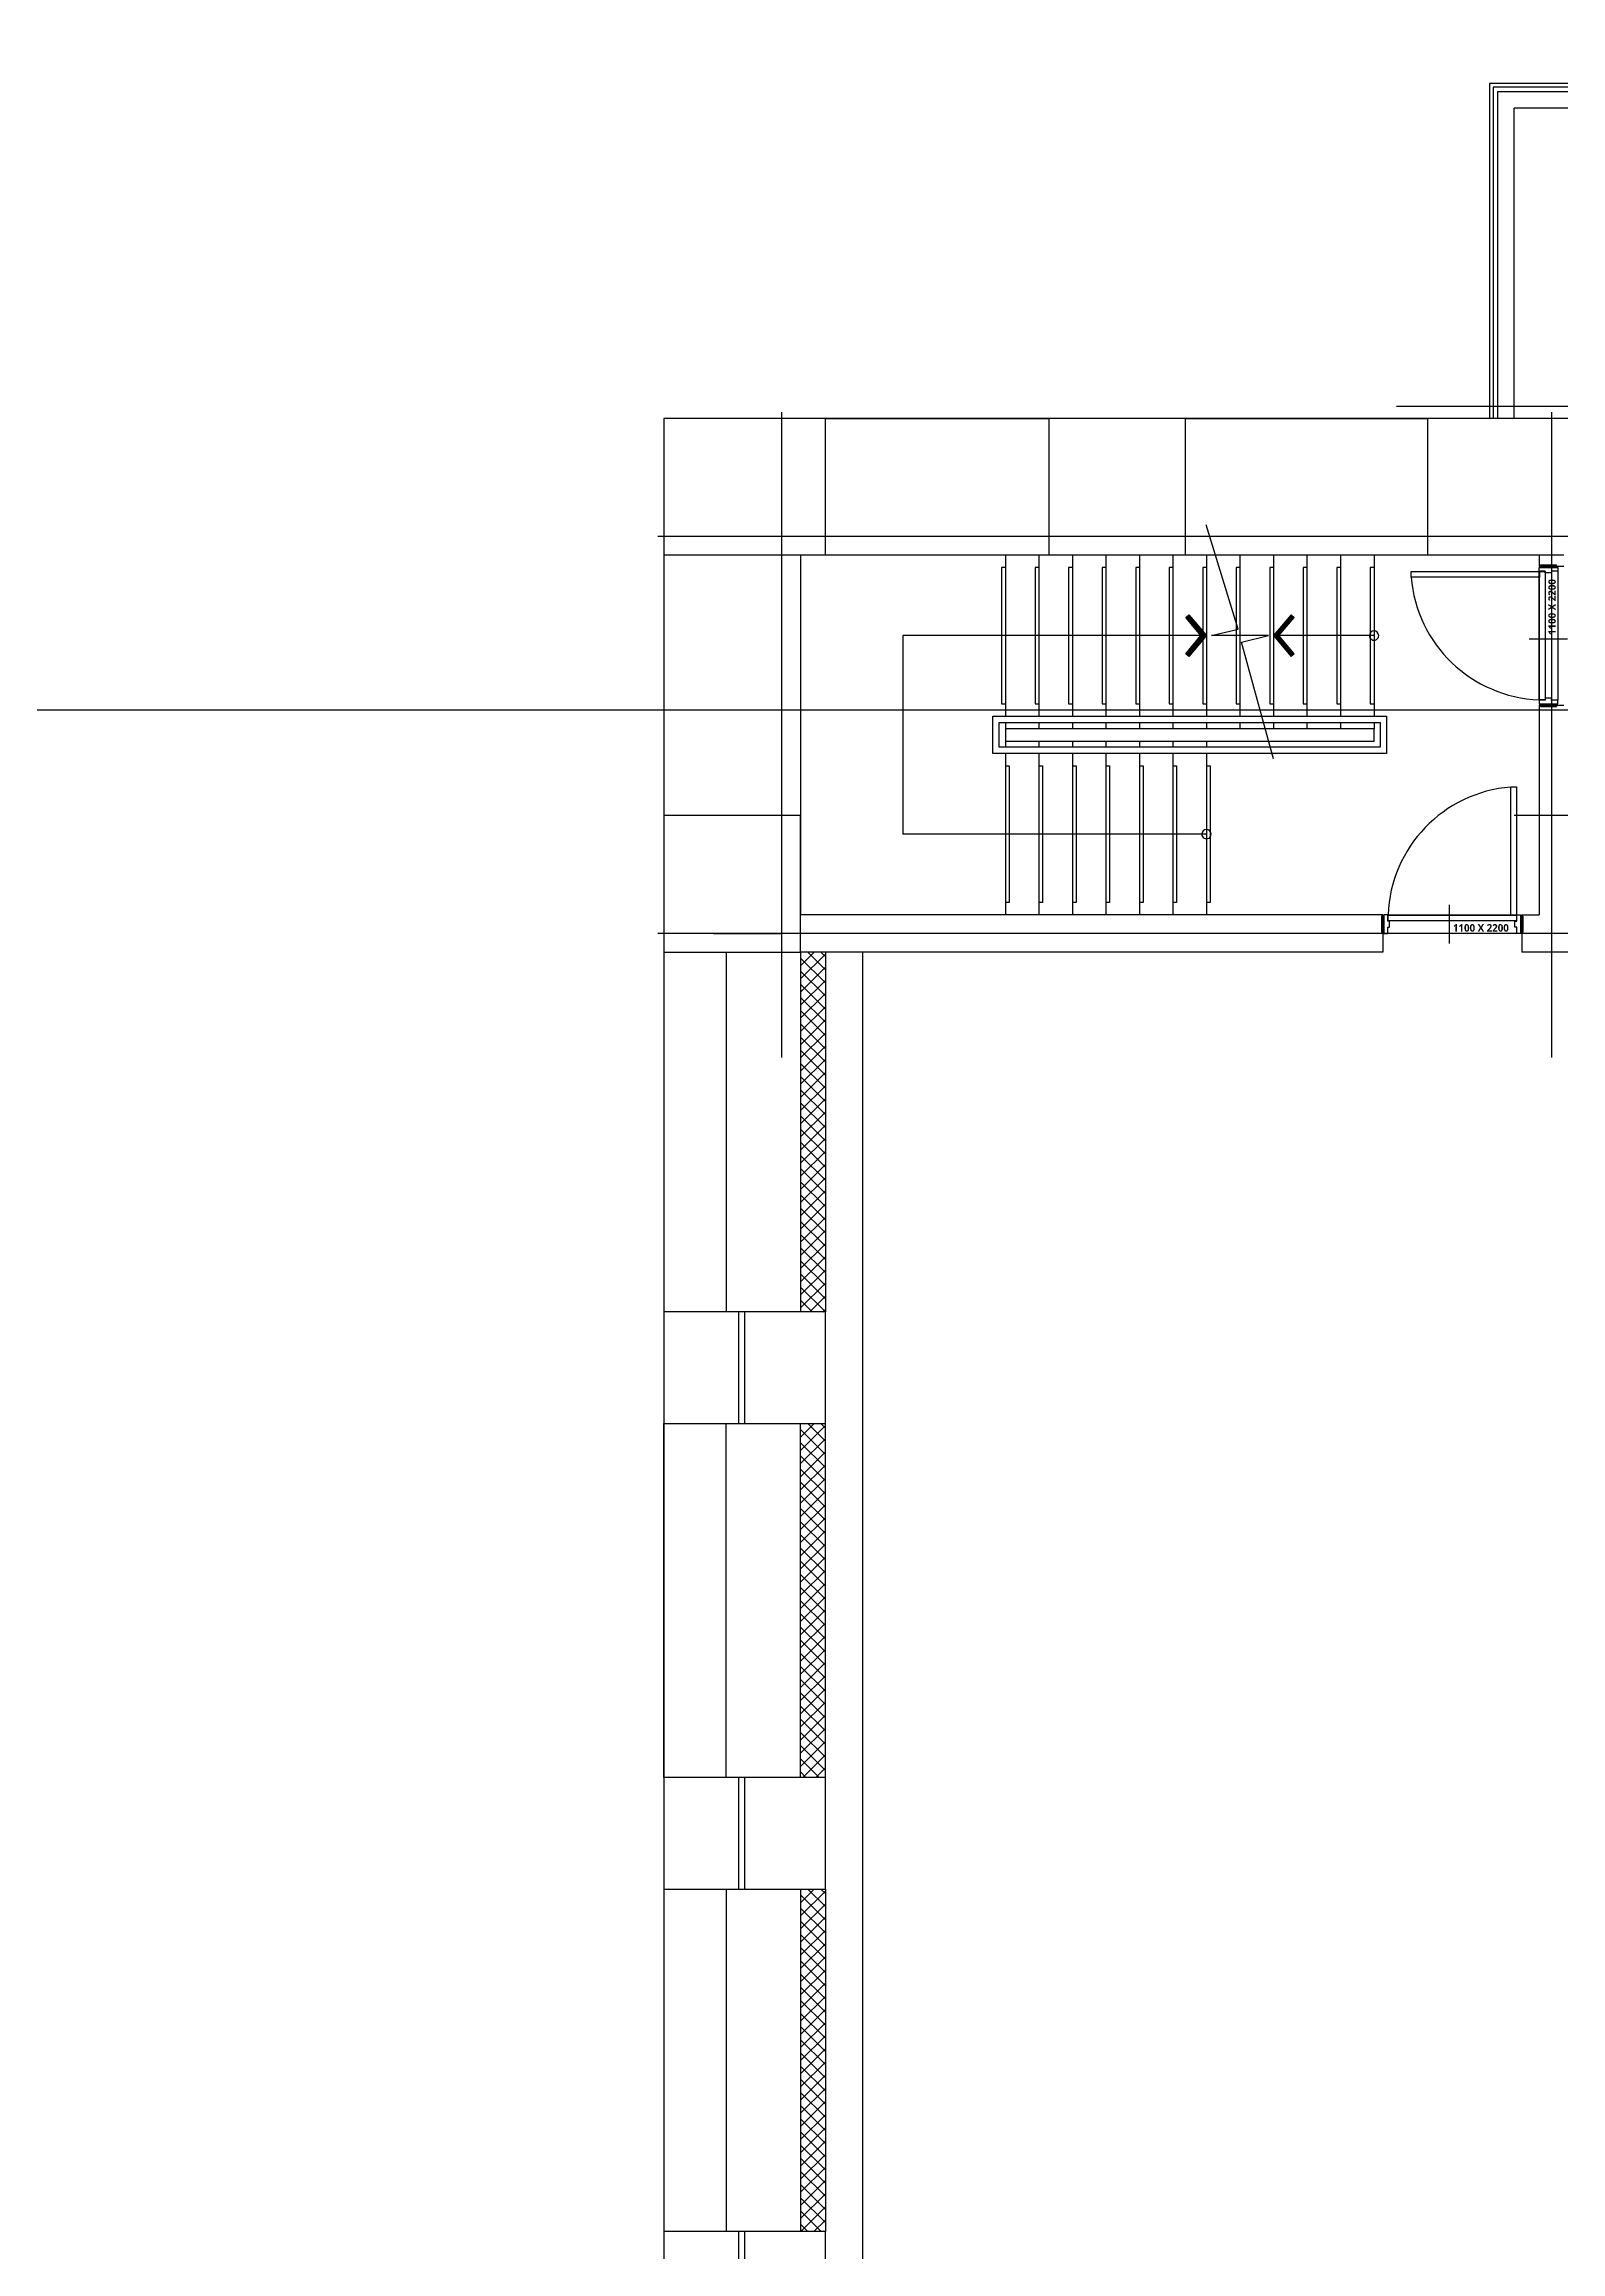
# Model space of a CAD drawing. Header units: millimetres. Extents: x 0 to 356400, y 0 to 68257.
# Drawn here: x 287164 to 287653, y 6103 to 6815 of the extents above; entities that cross this region are included whole.
import ezdxf
from ezdxf.enums import TextEntityAlignment as Align

# ---------------------------------------------------------------- set-up
doc = ezdxf.new("R2010")
doc.units = ezdxf.units.MM
doc.header["$LTSCALE"] = 75
doc.layers.add('8', color=8, linetype='Continuous')
doc.layers.add('G(그리드1)', color=185, linetype='Continuous', plot=False)
doc.styles.add('SHP-나눔bo', font='')
doc.styles.get('SHP-나눔bo').set_extended_font_data('NanumGothic', bold=True)

# ---------------------------------------------------------------- blocks, each defined once
blk = doc.blocks.new('G$C7369CDF7')
at = {"layer": '8'}
for p, q in [((16730, 5950), (16730, 45750)), ((20980, 12400), (20980, 0)), ((14195, 6765), (14195, 11415)), ((14330, 11550), (14330, 6900)), ((21130, 11550), (21130, 6960)), ((14130, 11350), (14130, 6700)), ((14160, 11380), (14160, 6730)), ((16830, 9550), (16830, 50)), ((20030, 9600), (20030, 6900)), ((17780, 0), (17780, 7500)), ((16830, 7300), (16830, 6200)), ((17930, 6200), (17930, 7300)), ((18020, 7100), (18020, 7300)), ((18605, 7020), (18605, 7330)), ((19140, 7100), (19140, 7300)), ((16780, 7200), (21980, 7200)), ((18010, 7110), (18010, 7240)), ((18030, 7240), (18010, 7240)), ((18030, 7220), (18010, 7220)), ((18030, 7130), (18010, 7130)), ((18020, 7110), (18020, 7240)), ((18030, 7230), (18030, 7250)), ((18030, 7250), (18060, 7250)), ((18030, 7110), (18030, 7240)), ((18030, 7100), (18030, 7120)), ((18060, 7250), (19100, 7250)), ((18060, 7250), (18060, 7200)), ((18060, 7200), (18075, 7200)), ((18075, 7150), (18060, 7150)), ((18060, 7150), (18060, 7100)), ((18063, 7148), (19097, 7148)), ((18063, 7103), (18063, 7148)), ((18075, 7200), (18075, 7150)), ((19100, 7200), (19085, 7200)), ((19085, 7200), (19085, 7150)), ((19085, 7150), (19100, 7150)), ((19097, 7148), (19097, 7103)), ((19130, 7250), (19100, 7250)), ((19100, 7250), (19100, 7200)), ((19100, 7150), (19100, 7100)), ((19130, 7230), (19130, 7250)), ((19130, 7240), (19150, 7240)), ((19130, 7110), (19130, 7240)), ((19130, 7220), (19150, 7220)), ((19130, 7130), (19150, 7130)), ((19130, 7100), (19130, 7120)), ((19140, 7110), (19140, 7240)), ((19150, 7110), (19150, 7240)), ((17930, 1150), (17930, 7100)), ((17930, 7100), (18020, 7100)), ((18030, 7110), (18010, 7110)), ((18060, 7100), (18030, 7100)), ((19100, 7100), (18060, 7100)), ((18063, 6069), (18063, 7103)), ((18063, 7103), (18108, 7103)), ((19097, 7103), (18063, 7103)), ((18108, 7103), (18108, 6069)), ((19100, 7100), (19130, 7100)), ((19130, 7110), (19150, 7110)), ((19140, 7100), (20830, 7100)), ((20830, 6960), (20830, 7100)), ((20830, 6960), (21130, 6960)), ((20830, 6920), (20830, 6950)), ((20830, 6950), (20850, 6950)), ((20840, 6970), (20970, 6970)), ((20840, 6950), (20840, 6970)), ((20840, 6960), (20970, 6960)), ((20840, 6950), (20970, 6950)), ((20860, 6950), (20860, 6970)), ((20950, 6950), (20950, 6970)), ((20960, 6950), (20980, 6950)), ((20970, 6950), (20970, 6970)), ((20980, 6950), (20980, 6920)), ((14195, 6765), (16830, 6765)), ((16830, 6900), (14330, 6900)), ((19799, 6917), (20833, 6917)), ((19799, 6872), (19799, 6917)), ((20833, 6872), (19799, 6872)), ((20830, 5880), (20830, 6920)), ((20880, 6920), (20830, 6920)), ((20833, 6917), (20833, 6872)), ((20833, 5883), (20833, 6917)), ((20833, 6917), (20878, 6917)), ((20878, 6917), (20878, 5883)), ((20880, 6905), (20880, 6920)), ((20930, 6905), (20880, 6905)), ((20980, 6920), (20930, 6920)), ((20930, 6920), (20930, 6905)), ((20980, 6920), (20980, 5880)), ((14130, 6700), (16830, 6700)), ((14160, 6730), (16830, 6730)), ((20750, 6375), (21060, 6375)), ((16830, 4250), (16830, 6200)), ((16830, 6200), (17930, 6200)), ((18108, 6069), (18063, 6069)), ((20880, 5880), (20830, 5880)), ((20830, 5880), (20830, 5850)), ((20878, 5883), (20833, 5883)), ((20930, 5895), (20880, 5895)), ((20880, 5895), (20880, 5880)), ((20930, 5880), (20930, 5895)), ((20980, 5880), (20930, 5880)), ((20980, 5850), (20980, 5880)), ((17930, 5770), (19230, 5770)), ((18030, 5770), (18030, 5740)), ((18030, 5740), (19130, 5740)), ((18580, 5770), (18580, 4960)), ((19130, 5740), (19130, 5770)), ((19230, 5870), (19530, 5870)), ((19230, 2700), (19230, 5870)), ((19280, 5820), (19480, 5820)), ((19280, 2750), (19280, 5820)), ((19280, 5770), (19330, 5770)), ((19430, 5770), (19330, 5770)), ((19330, 5770), (19330, 2800)), ((19430, 2800), (19430, 5770)), ((19480, 5820), (19480, 2750)), ((19530, 5870), (19530, 2700)), ((20830, 5850), (20850, 5850)), ((20830, 5840), (21130, 5840)), ((20830, 5840), (20830, 1150)), ((20840, 5850), (20840, 5830)), ((20840, 5850), (20970, 5850)), ((20840, 5840), (20970, 5840)), ((20840, 5830), (20970, 5830)), ((20860, 5850), (20860, 5830)), ((20950, 5850), (20950, 5830)), ((20960, 5850), (20980, 5850)), ((20970, 5850), (20970, 5830)), ((21130, 5840), (21130, 1150)), ((17930, 5500), (19230, 5500)), ((18030, 5500), (18030, 5470)), ((18030, 5470), (19130, 5470)), ((19130, 5470), (19130, 5500)), ((19280, 5500), (19330, 5500)), ((17930, 5230), (19230, 5230)), ((18030, 5230), (18030, 5200)), ((18030, 5200), (19130, 5200)), ((19130, 5200), (19130, 5230)), ((19280, 5230), (19330, 5230)), ((18434, 5127), (18412, 5102)), ((18412, 5102), (18580, 4960)), ((18580, 5004), (18434, 5127)), ((18726, 5127), (18580, 5004)), ((18580, 4960), (18748, 5102)), ((18748, 5102), (18726, 5127)), ((17930, 4960), (19230, 4960)), ((18030, 4960), (18030, 4930)), ((18030, 4930), (19130, 4930)), ((18634, 4702), (18580, 4919)), ((18580, 4919), (18580, 4461)), ((19573, 4960), (18634, 4702)), ((19130, 4930), (19130, 4960)), ((19280, 4960), (19330, 4960)), ((18527, 4675), (17687, 4418)), ((17930, 4690), (19230, 4690)), ((18030, 4690), (18030, 4660)), ((18030, 4660), (19130, 4660)), ((18580, 4461), (18527, 4675)), ((19130, 4660), (19130, 4690)), ((19280, 4690), (19330, 4690)), ((19630, 4420), (19630, 4450)), ((19630, 4450), (20730, 4450)), ((20730, 4450), (20730, 4420)), ((17930, 4420), (19230, 4420)), ((18030, 4420), (18030, 4390)), ((18030, 4390), (19130, 4390)), ((18412, 4278), (18580, 4420)), ((18434, 4253), (18412, 4278)), ((18580, 4376), (18434, 4253)), ((18580, 4420), (18580, 1975)), ((18580, 4420), (18748, 4278)), ((18726, 4253), (18580, 4376)), ((18748, 4278), (18726, 4253)), ((19130, 4390), (19130, 4420)), ((19280, 4420), (19330, 4420)), ((19430, 4420), (19480, 4420)), ((19530, 4420), (20830, 4420)), ((20180, 4420), (20180, 1975)), ((16830, 4250), (16830, 3150)), ((17930, 4250), (16830, 4250)), ((17930, 3150), (17930, 4250)), ((17930, 4150), (19230, 4150)), ((18030, 4150), (18030, 4120)), ((18030, 4120), (19130, 4120)), ((19130, 4120), (19130, 4150)), ((19280, 4150), (19330, 4150)), ((19430, 4150), (19480, 4150)), ((19530, 4150), (20830, 4150)), ((19630, 4150), (19630, 4180)), ((19630, 4180), (20730, 4180)), ((20730, 4180), (20730, 4150)), ((17930, 3880), (19230, 3880)), ((18030, 3880), (18030, 3850)), ((18030, 3850), (19130, 3850)), ((19130, 3850), (19130, 3880)), ((19280, 3880), (19330, 3880)), ((19430, 3880), (19480, 3880)), ((19530, 3880), (20830, 3880)), ((19630, 3880), (19630, 3910)), ((19630, 3910), (20730, 3910)), ((20730, 3910), (20730, 3880)), ((17930, 3610), (19230, 3610)), ((18030, 3610), (18030, 3580)), ((18030, 3580), (19130, 3580)), ((19130, 3580), (19130, 3610)), ((19280, 3610), (19330, 3610)), ((19430, 3610), (19480, 3610)), ((19530, 3610), (20830, 3610)), ((19630, 3610), (19630, 3640)), ((19630, 3640), (20730, 3640)), ((20730, 3640), (20730, 3610)), ((17930, 3340), (19230, 3340)), ((18030, 3340), (18030, 3310)), ((18030, 3310), (19130, 3310)), ((19130, 3310), (19130, 3340)), ((19280, 3340), (19330, 3340)), ((19430, 3340), (19480, 3340)), ((19530, 3340), (20830, 3340)), ((19630, 3340), (19630, 3370)), ((19630, 3370), (20730, 3370)), ((20730, 3370), (20730, 3340)), ((16830, 1350), (16830, 3150)), ((16830, 3150), (17930, 3150)), ((17930, 3070), (19230, 3070)), ((18030, 3070), (18030, 3040)), ((18030, 3040), (19130, 3040)), ((19130, 3040), (19130, 3070)), ((19280, 3070), (19330, 3070)), ((19430, 3070), (19480, 3070)), ((19530, 3070), (20830, 3070)), ((19630, 3070), (19630, 3100)), ((19630, 3100), (20730, 3100)), ((20730, 3100), (20730, 3070)), ((17930, 2800), (19230, 2800)), ((18030, 2800), (18030, 2770)), ((18030, 2770), (19130, 2770)), ((19130, 2770), (19130, 2800)), ((19530, 2700), (19230, 2700)), ((19280, 2800), (19330, 2800)), ((19480, 2750), (19280, 2750)), ((19330, 2800), (19430, 2800)), ((19430, 2800), (19480, 2800)), ((19530, 2800), (20830, 2800)), ((19630, 2800), (19630, 2830)), ((19630, 2830), (20730, 2830)), ((20730, 2830), (20730, 2800)), ((18580, 1975), (20180, 1975)), ((21130, 1650), (57330, 1650)), ((16830, 1350), (16830, 50)), ((17930, 1350), (16830, 1350)), ((17930, 50), (17930, 1350)), ((21130, 1350), (24030, 1350)), ((24930, 1350), (24030, 1350)), ((24030, 1350), (24030, 50)), ((27780, 1350), (24930, 1350)), ((24930, 50), (24930, 1350)), ((28680, 1350), (27780, 1350)), ((27780, 1350), (27780, 50)), ((28680, 1350), (31440, 1350)), ((28680, 50), (28680, 1350)), ((32340, 1350), (31440, 1350)), ((31440, 1350), (31440, 50)), ((17930, 1150), (20830, 1150)), ((20030, 1150), (20030, 50)), ((21130, 1150), (20030, 1150)), ((21130, 1150), (24030, 1150)), ((21130, 50), (21130, 1150)), ((27780, 1150), (24930, 1150)), ((28680, 1150), (31440, 1150)), ((21980, 1000), (16780, 1000)), ((20980, 450), (20980, 1000)), ((21130, 550), (24030, 550)), ((24030, 700), (24030, 650)), ((24930, 700), (24030, 700)), ((24030, 650), (24930, 650)), ((24930, 650), (24930, 700)), ((27780, 550), (24930, 550)), ((27780, 700), (27780, 650)), ((28680, 700), (27780, 700)), ((27780, 650), (28680, 650)), ((28680, 650), (28680, 700)), ((28680, 550), (31440, 550)), ((31440, 700), (31440, 650)), ((32340, 700), (31440, 700)), ((31440, 650), (32340, 650)), ((16830, 50), (105630, 50)), ((16830, 50), (17930, 50)), ((17930, 50), (20030, 50)), ((20030, 50), (21130, 50)), ((21130, 50), (24030, 50)), ((24030, 50), (24930, 50)), ((27780, 50), (24930, 50)), ((27780, 50), (28680, 50)), ((28680, 50), (31440, 50)), ((31440, 50), (32340, 50))]:
    blk.add_line(p, q, dxfattribs=at)
at = {"layer": '8', "transparency": 33554687}
for p, q in [((21130, 1314), (21166, 1350)), ((21130, 1208), (21272, 1350)), ((21240, 1150), (21130, 1260)), ((21346, 1150), (21146, 1350)), ((21178, 1150), (21378, 1350)), ((21452, 1150), (21252, 1350)), ((21284, 1150), (21484, 1350)), ((21558, 1150), (21358, 1350)), ((21390, 1150), (21590, 1350)), ((21664, 1150), (21464, 1350)), ((21496, 1150), (21696, 1350)), ((21771, 1150), (21571, 1350)), ((21602, 1150), (21802, 1350)), ((21877, 1150), (21677, 1350)), ((21709, 1150), (21909, 1350)), ((21983, 1150), (21783, 1350)), ((21815, 1150), (22015, 1350)), ((22089, 1150), (21889, 1350)), ((21921, 1150), (22121, 1350)), ((22195, 1150), (21995, 1350)), ((22027, 1150), (22227, 1350)), ((22301, 1150), (22101, 1350)), ((22133, 1150), (22333, 1350)), ((22407, 1150), (22207, 1350)), ((22239, 1150), (22439, 1350)), ((22513, 1150), (22313, 1350)), ((22345, 1150), (22545, 1350)), ((22619, 1150), (22419, 1350)), ((22451, 1150), (22651, 1350)), ((22725, 1150), (22525, 1350)), ((22557, 1150), (22757, 1350)), ((22831, 1150), (22631, 1350)), ((22663, 1150), (22863, 1350)), ((22937, 1150), (22737, 1350)), ((22769, 1150), (22969, 1350)), ((23043, 1150), (22843, 1350)), ((22875, 1150), (23075, 1350)), ((23149, 1150), (22949, 1350)), ((22981, 1150), (23181, 1350)), ((23255, 1150), (23055, 1350)), ((23087, 1150), (23287, 1350)), ((23362, 1150), (23162, 1350)), ((23193, 1150), (23393, 1350)), ((23468, 1150), (23268, 1350)), ((23300, 1150), (23500, 1350)), ((23574, 1150), (23374, 1350)), ((23406, 1150), (23606, 1350)), ((23680, 1150), (23480, 1350)), ((23512, 1150), (23712, 1350)), ((23786, 1150), (23586, 1350)), ((23618, 1150), (23818, 1350)), ((23892, 1150), (23692, 1350)), ((23724, 1150), (23924, 1350)), ((23998, 1150), (23798, 1350)), ((23830, 1150), (24030, 1350)), ((24030, 1224), (23904, 1350)), ((24030, 1330), (24010, 1350)), ((24930, 1314), (24966, 1350)), ((24930, 1208), (25072, 1350)), ((25040, 1150), (24930, 1260)), ((25146, 1150), (24946, 1350)), ((24978, 1150), (25178, 1350)), ((25252, 1150), (25052, 1350)), ((25084, 1150), (25284, 1350)), ((25358, 1150), (25158, 1350)), ((25190, 1150), (25390, 1350)), ((25464, 1150), (25264, 1350)), ((25296, 1150), (25496, 1350)), ((25571, 1150), (25371, 1350)), ((25402, 1150), (25602, 1350)), ((25677, 1150), (25477, 1350)), ((25509, 1150), (25709, 1350)), ((25783, 1150), (25583, 1350)), ((25615, 1150), (25815, 1350)), ((25889, 1150), (25689, 1350)), ((25721, 1150), (25921, 1350)), ((25995, 1150), (25795, 1350)), ((25827, 1150), (26027, 1350)), ((26101, 1150), (25901, 1350)), ((25933, 1150), (26133, 1350)), ((26207, 1150), (26007, 1350)), ((26039, 1150), (26239, 1350)), ((26313, 1150), (26113, 1350)), ((26145, 1150), (26345, 1350)), ((26419, 1150), (26219, 1350)), ((26251, 1150), (26451, 1350)), ((26525, 1150), (26325, 1350)), ((26357, 1150), (26557, 1350)), ((26631, 1150), (26431, 1350)), ((26463, 1150), (26663, 1350)), ((26737, 1150), (26537, 1350)), ((26569, 1150), (26769, 1350)), ((26843, 1150), (26643, 1350)), ((26675, 1150), (26875, 1350)), ((26949, 1150), (26749, 1350)), ((26781, 1150), (26981, 1350)), ((27055, 1150), (26855, 1350)), ((26887, 1150), (27087, 1350)), ((27162, 1150), (26962, 1350)), ((26993, 1150), (27193, 1350)), ((27268, 1150), (27068, 1350)), ((27100, 1150), (27300, 1350)), ((27374, 1150), (27174, 1350)), ((27206, 1150), (27406, 1350)), ((27480, 1150), (27280, 1350)), ((27312, 1150), (27512, 1350)), ((27586, 1150), (27386, 1350)), ((27418, 1150), (27618, 1350)), ((27692, 1150), (27492, 1350)), ((27524, 1150), (27724, 1350)), ((27780, 1168), (27598, 1350)), ((27630, 1150), (27780, 1300)), ((27780, 1274), (27704, 1350)), ((28680, 1314), (28716, 1350)), ((28680, 1208), (28822, 1350)), ((28790, 1150), (28680, 1260)), ((28896, 1150), (28696, 1350)), ((28728, 1150), (28928, 1350)), ((29002, 1150), (28802, 1350)), ((28834, 1150), (29034, 1350)), ((29108, 1150), (28908, 1350)), ((28940, 1150), (29140, 1350)), ((29214, 1150), (29014, 1350)), ((29046, 1150), (29246, 1350)), ((29321, 1150), (29121, 1350)), ((29152, 1150), (29352, 1350)), ((29427, 1150), (29227, 1350)), ((29259, 1150), (29459, 1350)), ((29533, 1150), (29333, 1350)), ((29365, 1150), (29565, 1350)), ((29639, 1150), (29439, 1350)), ((29471, 1150), (29671, 1350)), ((29745, 1150), (29545, 1350)), ((29577, 1150), (29777, 1350)), ((29851, 1150), (29651, 1350)), ((29683, 1150), (29883, 1350)), ((29957, 1150), (29757, 1350)), ((29789, 1150), (29989, 1350)), ((30063, 1150), (29863, 1350)), ((29895, 1150), (30095, 1350)), ((30169, 1150), (29969, 1350)), ((30001, 1150), (30201, 1350)), ((30275, 1150), (30075, 1350)), ((30107, 1150), (30307, 1350)), ((30381, 1150), (30181, 1350)), ((30213, 1150), (30413, 1350)), ((30487, 1150), (30287, 1350)), ((30319, 1150), (30519, 1350)), ((30593, 1150), (30393, 1350)), ((30425, 1150), (30625, 1350)), ((30699, 1150), (30499, 1350)), ((30531, 1150), (30731, 1350)), ((30805, 1150), (30605, 1350)), ((30637, 1150), (30837, 1350)), ((30912, 1150), (30712, 1350)), ((30743, 1150), (30943, 1350)), ((31018, 1150), (30818, 1350)), ((30850, 1150), (31050, 1350)), ((31124, 1150), (30924, 1350)), ((30956, 1150), (31156, 1350)), ((31230, 1150), (31030, 1350)), ((31062, 1150), (31262, 1350)), ((31336, 1150), (31136, 1350)), ((31168, 1150), (31368, 1350)), ((31440, 1152), (31242, 1350)), ((31274, 1150), (31440, 1317)), ((31440, 1258), (31348, 1350)), ((21134, 1150), (21130, 1154)), ((23936, 1150), (24030, 1244)), ((24934, 1150), (24930, 1154)), ((27736, 1150), (27780, 1194)), ((28684, 1150), (28680, 1154)), ((31380, 1150), (31440, 1210))]:
    blk.add_line(p, q, dxfattribs=at)
at = {"layer": '8'}
for centre, radius, start, end in [((18023, 7141), 1075, 274.5299, 357.8035), ((20872, 6957), 1075, 184.5299, 267.8035), ((18580, 5770), 37.5, 90, 270), ((18580, 5770), 37.5, 270, 90), ((20180, 4420), 37.5, 90, 270), ((20180, 4420), 37.5, 270, 90)]:
    blk.add_arc(centre, radius, start, end, dxfattribs=at)
for points in [[(18580, 5004), (18580, 4960), (18434, 5127), (18412, 5102)], [(18726, 5127), (18748, 5102), (18580, 5004), (18580, 4960)], [(18580, 4376), (18580, 4420), (18434, 4253), (18412, 4278)], [(18726, 4253), (18748, 4278), (18580, 4376), (18580, 4420)]]:
    blk.add_solid(points, dxfattribs=at)
at = {"layer": '8', "style": 'SHP-나눔bo'}
for rotation, p in [(180, (18350, 7234)), (90, (20965, 6631))]:
    blk.add_text('1100 X 2200', height=60, rotation=rotation, dxfattribs=at).set_placement(p, align=Align.CENTER)

msp = doc.modelspace()

# ---------------------------------------------------------------- linework, layer by layer
at = {"layer": 'G(그리드1)'}
msp.add_lwpolyline([(298525, 56900), (280625, 56900), (280625, 6600), (298525, 6600)], close=True, dxfattribs=at)

# ---------------------------------------------------------------- block references
at = {"xscale": 0.04000000000000001, "yscale": 0.04000000000000001, "zscale": 0.04000000000000001, "rotation": 270}
msp.add_blockref('G$C7369CDF7', (287362.17, 7367.09), dxfattribs=at)

doc.saveas('drawing.dxf')
